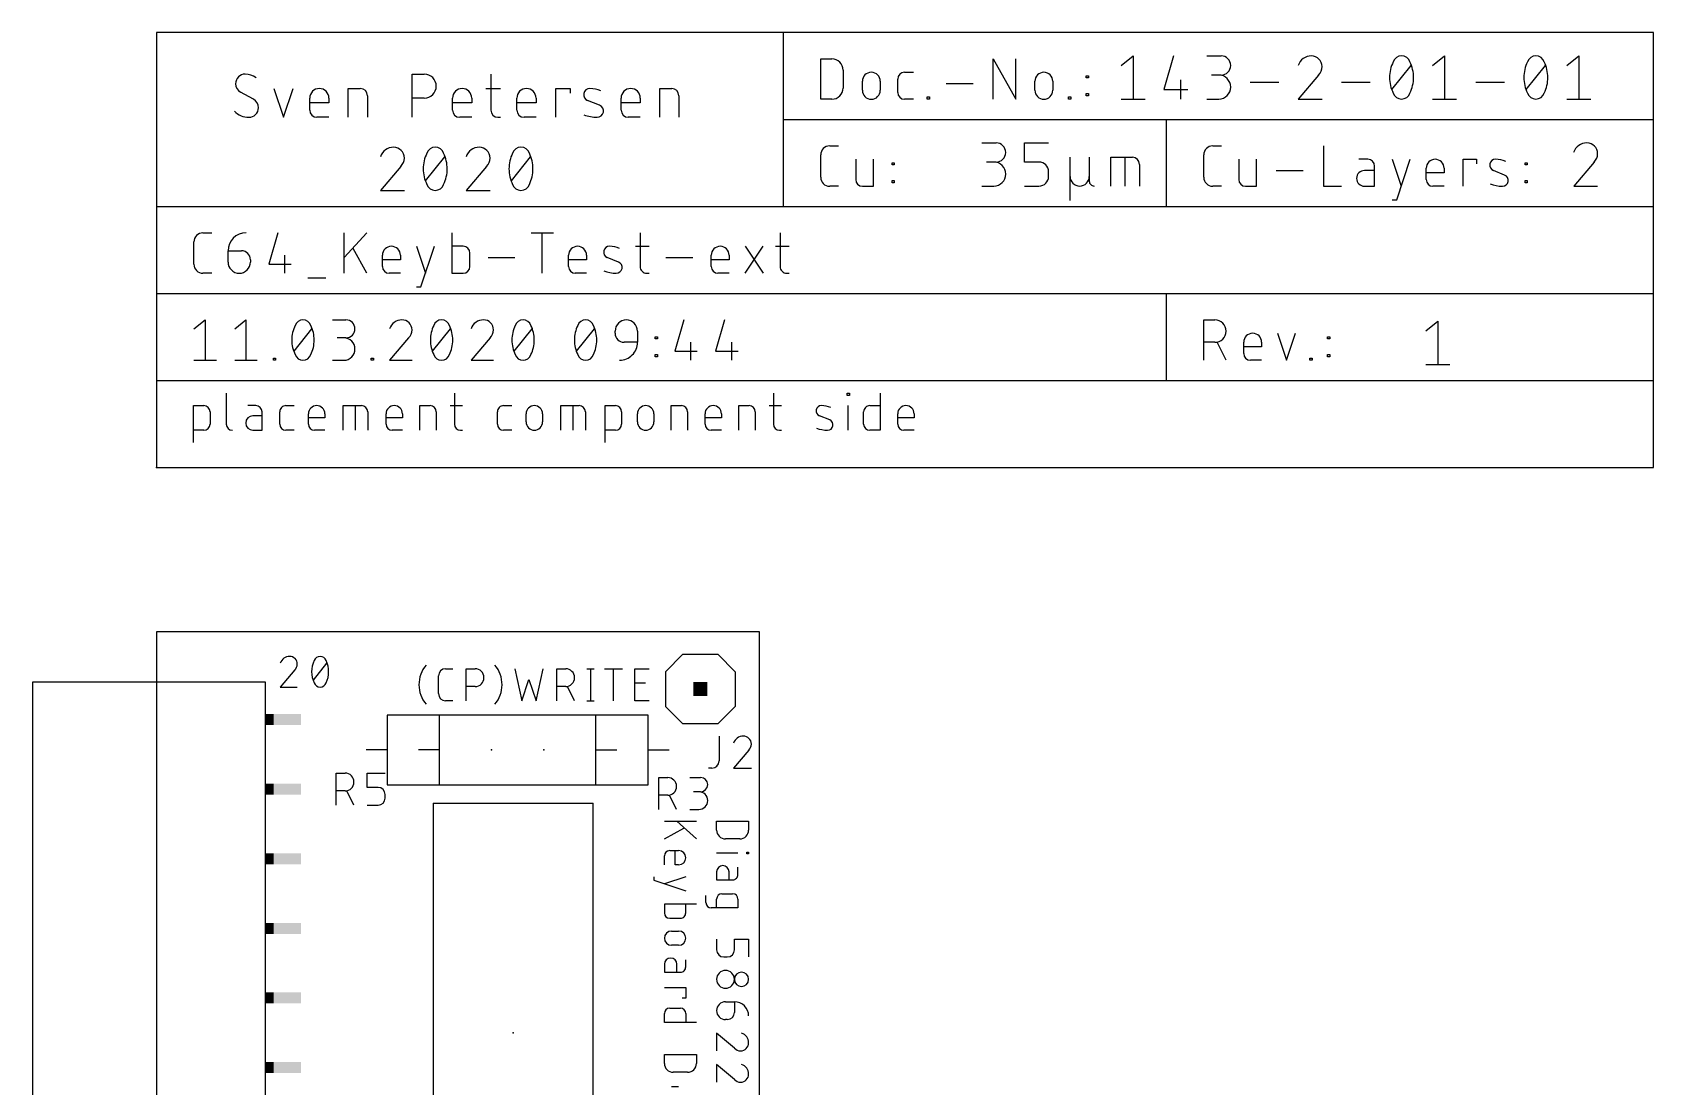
# Model space of a CAD drawing. Extents: x -4.5 to 54.6, y -1 to 75.9.
# Drawn here: x -4.5 to 54.6, y 37.4 to 75.9 of the extents above; entities that cross this region are included whole.
import ezdxf

# ---------------------------------------------------------------- set-up
doc = ezdxf.new("R2010")
doc.units = 0
for name, color, linetype in [('20', 30, 'CONTINUOUS'), ('21', 253, 'CONTINUOUS'), ('23', 7, 'CONTINUOUS'), ('25', 253, 'CONTINUOUS'), ('48', 213, 'CONTINUOUS'), ('51', 253, 'CONTINUOUS')]:
    doc.layers.add(name, color=color, linetype=linetype)

# ---------------------------------------------------------------- blocks, each defined once
blk = doc.blocks.new('RECT')
blk.add_solid([(-0.5, -0.5), (0.5, -0.5), (-0.5, 0.5), (0.5, 0.5)])

msp = doc.modelspace()

# ---------------------------------------------------------------- linework, layer by layer
at = {"layer": '20'}
for p, q in [((0, 54), (0, -1)), ((22, 54), (0, 54)), ((22, -1), (22, 54))]:
    msp.add_line(p, q, dxfattribs=at)
at = {"layer": '21'}
for p, q in [((2.5485, 62.7051), (2.5485, 61.5833)), ((10.8694, 62.7051), (10.8694, 61.5833)), ((22.5046, 62.7051), (22.5046, 61.5833)), ((25.2019, 62.6303), (25.2019, 62.7051)), ((25.2019, 62.7051), (25.2767, 62.7051)), ((25.2767, 62.7051), (25.2767, 62.6303)), ((26.3968, 62.7051), (26.3968, 61.3589)), ((1.3589, 60.9102), (1.3589, 62.2564)), ((1.3589, 62.2564), (1.7328, 62.2564)), ((3.632, 62.2564), (3.3329, 62.2564)), ((4.725, 62.2564), (5.0241, 62.2564)), ((6.813, 61.3589), (6.813, 62.2564)), ((6.813, 62.2564), (7.4861, 62.2564)), ((7.2617, 61.3589), (7.2617, 62.2564)), ((9.609, 61.3589), (9.609, 62.2564)), ((9.609, 62.2564), (9.983, 62.2564)), ((10.7198, 62.2564), (11.1685, 62.2564)), ((12.6643, 62.2564), (12.9635, 62.2564)), ((14.7524, 61.3589), (14.7524, 62.2564)), ((14.7524, 62.2564), (15.4255, 62.2564)), ((15.2011, 61.3589), (15.2011, 62.2564)), ((16.3706, 60.9102), (16.3706, 62.2564)), ((16.3706, 62.2564), (16.7446, 62.2564)), ((18.7804, 61.3589), (18.7804, 62.2564)), ((18.7804, 62.2564), (19.1543, 62.2564)), ((21.2443, 61.3589), (21.2443, 62.2564)), ((21.2443, 62.2564), (21.6182, 62.2564)), ((22.355, 62.2564), (22.8038, 62.2564)), ((25.2767, 62.6303), (25.2019, 62.6303)), ((25.2393, 61.3589), (25.2393, 62.2564)), ((26.0229, 62.2564), (26.3968, 62.2564)), ((1.9572, 62.032), (1.9572, 61.5833)), ((3.8564, 61.8824), (3.5199, 61.8824)), ((3.8564, 61.3589), (3.8564, 62.032)), ((4.5006, 61.5833), (4.5006, 62.032)), ((5.5481, 61.5833), (5.5481, 61.9572)), ((6.1464, 61.8076), (5.5481, 61.8076)), ((6.1464, 61.9572), (6.1464, 61.8076)), ((7.7105, 62.032), (7.7105, 61.3589)), ((8.3771, 61.5833), (8.3771, 61.9572)), ((8.9754, 61.8076), (8.3771, 61.8076)), ((8.9754, 61.9572), (8.9754, 61.8076)), ((10.2074, 62.032), (10.2074, 61.3589)), ((12.44, 61.5833), (12.44, 62.032)), ((13.4875, 61.6581), (13.4875, 61.9572)), ((14.0858, 61.9572), (14.0858, 61.6581)), ((15.6498, 62.032), (15.6498, 61.3589)), ((16.969, 62.032), (16.969, 61.5833)), ((17.5484, 61.6581), (17.5484, 61.9572)), ((18.1467, 61.9572), (18.1467, 61.6581)), ((19.3787, 62.032), (19.3787, 61.3589)), ((20.0123, 61.5833), (20.0123, 61.9572)), ((20.6106, 61.8076), (20.0123, 61.8076)), ((20.6106, 61.9572), (20.6106, 61.8076)), ((21.8426, 62.032), (21.8426, 61.3589)), ((24.5594, 61.7328), (24.1854, 61.8824)), ((25.7985, 61.5833), (25.7985, 62.032)), ((27.0391, 61.5833), (27.0391, 61.9572)), ((27.6374, 61.8076), (27.0391, 61.8076)), ((27.6374, 61.9572), (27.6374, 61.8076)), ((1.7328, 61.3589), (1.3589, 61.3589)), ((3.5199, 61.3589), (3.8564, 61.3589)), ((5.0241, 61.3589), (4.725, 61.3589)), ((6.1464, 61.3589), (5.7725, 61.3589)), ((8.9754, 61.3589), (8.6014, 61.3589)), ((11.0937, 61.3589), (11.1685, 61.3589)), ((12.9635, 61.3589), (12.6643, 61.3589)), ((16.7446, 61.3589), (16.3706, 61.3589)), ((20.6106, 61.3589), (20.2367, 61.3589)), ((22.729, 61.3589), (22.8038, 61.3589)), ((26.3968, 61.3589), (26.0229, 61.3589)), ((27.6374, 61.3589), (27.2635, 61.3589)), ((5.7263, 52.2358), (6.223, 52.8567)), ((10.5488, 52.6542), (10.8085, 52.6542)), ((11.3001, 51.4858), (11.3001, 52.6542)), ((11.3001, 52.6542), (11.6246, 52.6542)), ((13.0696, 52.6542), (13.3292, 51.4858)), ((13.8485, 51.4858), (14.1082, 52.6542)), ((14.6052, 51.4858), (14.6052, 52.6542)), ((14.6052, 52.6542), (14.9297, 52.6542)), ((15.7069, 52.6542), (15.9666, 52.6542)), ((15.8368, 52.6542), (15.8368, 51.4858)), ((16.3504, 52.6542), (16.9995, 52.6542)), ((16.675, 51.4858), (16.675, 52.6542)), ((17.4576, 51.4858), (17.4576, 52.6542)), ((17.4576, 52.6542), (17.9769, 52.6542)), ((19.2088, 53.1813), (18.5738, 52.5463)), ((19.2088, 53.1813), (20.4788, 53.1813)), ((20.4788, 53.1813), (21.1137, 52.5463)), ((3.98, 52.17), (-4.52, 52.17)), ((-4.52, 52.17), (-4.52, 1.17)), ((3.98, 1.17), (3.98, 52.17)), ((5.049, 52.6083), (4.5212, 51.9875)), ((10.2892, 51.7454), (10.2892, 52.3946)), ((13.3292, 51.4858), (13.5889, 52.2647)), ((13.5889, 52.2647), (13.8485, 51.4858)), ((17.4576, 52.1349), (17.847, 52.1349)), ((18.5738, 52.5463), (18.5738, 51.2763)), ((21.1137, 52.5463), (21.1137, 51.2763)), ((4.5212, 51.9875), (5.1421, 51.9875)), ((10.8085, 51.4858), (10.5488, 51.4858)), ((11.6246, 52.0051), (11.3001, 52.0051)), ((14.9297, 52.0051), (14.6052, 52.0051)), ((15.2543, 51.4858), (14.9946, 52.0051)), ((15.7069, 51.4858), (15.9666, 51.4858)), ((17.9769, 51.4858), (17.4576, 51.4858)), ((16.0338, 50.9588), (8.4138, 50.9588)), ((8.4138, 50.9588), (8.4138, 48.4188)), ((17.9388, 50.9588), (10.3187, 50.9588)), ((10.3187, 50.9588), (10.3187, 48.4188)), ((16.0338, 48.4188), (16.0338, 50.9588)), ((17.9388, 48.4188), (17.9388, 50.9588)), ((18.5738, 51.2763), (19.2088, 50.6412)), ((21.1137, 51.2763), (20.4788, 50.6412)), ((20.4788, 50.6412), (19.2088, 50.6412)), ((8.4138, 49.6887), (7.6518, 49.6887)), ((10.3187, 49.6887), (9.5568, 49.6887)), ((16.0338, 49.6887), (16.7958, 49.6887)), ((17.9388, 49.6887), (18.7007, 49.6887)), ((8.4138, 48.4188), (16.0338, 48.4188)), ((10.3187, 48.4188), (17.9388, 48.4188)), ((10.0965, 47.752), (10.0965, 30.988)), ((10.0965, 47.752), (15.9385, 47.752)), ((15.9385, 30.988), (15.9385, 47.752)), ((18.5308, 47.093), (19.6992, 47.093)), ((18.5308, 46.4438), (19.2448, 46.8333)), ((19.6992, 46.4438), (18.9852, 47.093)), ((20.4358, 47.093), (21.6042, 47.093)), ((20.4358, 46.7684), (20.4358, 47.093)), ((21.6042, 47.093), (21.6042, 46.7684)), ((21.2796, 46.4438), (20.7604, 46.4438)), ((18.5308, 45.497), (18.5308, 45.8215)), ((18.7255, 46.0163), (19.0501, 46.0163)), ((18.9203, 45.497), (18.9203, 46.0163)), ((20.4358, 45.9302), (21.2147, 45.9302)), ((21.5393, 45.9627), (21.6042, 45.9627)), ((21.5393, 45.8977), (21.5393, 45.9627)), ((21.6042, 45.8977), (21.5393, 45.8977)), ((21.6042, 45.9627), (21.6042, 45.8977)), ((18.1413, 45.0638), (18.1413, 44.934)), ((19.3097, 45.0638), (18.5308, 44.8041)), ((19.0501, 45.497), (18.9203, 45.497)), ((20.4358, 45.2446), (20.4358, 44.9525)), ((20.4358, 44.9525), (21.02, 44.9525)), ((20.8902, 44.9525), (20.8902, 45.2446)), ((21.2147, 45.1473), (21.2147, 45.4069)), ((18.1413, 44.934), (19.3097, 44.5445)), ((20.0463, 44.1186), (20.0463, 44.3782)), ((20.6305, 44.4431), (21.02, 44.4431)), ((19.6992, 44.0673), (18.5308, 44.0673)), ((18.5308, 44.0673), (18.5308, 43.7427)), ((19.3097, 43.7427), (19.3097, 44.0673)), ((21.2147, 43.9239), (20.2411, 43.9239)), ((20.4358, 43.9239), (20.4358, 44.2484)), ((21.2147, 44.2484), (21.2147, 43.9239)), ((18.7255, 43.548), (19.115, 43.548)), ((18.7904, 43.0826), (19.0501, 43.0826)), ((20.4358, 42.7877), (20.4358, 42.3982)), ((21.0849, 42.3982), (21.0849, 42.7877)), ((21.0849, 42.7877), (21.6042, 42.7877)), ((21.6042, 42.7877), (21.6042, 42.1386)), ((19.0501, 42.5633), (18.7904, 42.5633)), ((19.3097, 41.7733), (19.3097, 42.033)), ((20.6954, 42.1386), (20.8253, 42.1386)), ((18.5308, 41.8707), (18.5308, 41.5786)), ((18.5308, 41.5786), (19.115, 41.5786)), ((18.9852, 41.5786), (18.9852, 41.8707)), ((18.5308, 41.0185), (19.3097, 41.0185)), ((19.3097, 41.0185), (19.3097, 40.6291)), ((18.7255, 40.2691), (19.115, 40.2691)), ((19.3097, 40.6291), (19.1799, 40.6291)), ((20.7604, 40.5017), (21.0849, 40.5017)), ((21.0849, 40.5017), (21.0849, 40.1122)), ((18.5308, 39.7498), (18.5308, 40.0743)), ((19.6992, 39.7498), (18.5308, 39.7498)), ((19.3097, 40.0743), (19.3097, 39.7498)), ((20.8253, 39.8526), (20.7604, 39.8526)), ((21.0849, 38.8069), (20.4358, 39.3587)), ((20.4358, 39.3587), (20.4358, 38.7096)), ((18.5308, 38.5755), (19.6992, 38.5755)), ((18.5308, 38.2509), (18.5308, 38.5755)), ((19.6992, 38.5755), (19.6992, 38.2509)), ((19.3746, 37.9264), (18.8554, 37.9264)), ((21.0849, 37.6639), (20.4358, 38.2157)), ((20.4358, 38.2157), (20.4358, 37.5666)), ((18.7904, 37.4057), (19.0501, 37.4057))]:
    msp.add_line(p, q, dxfattribs=at)
for centre, radius, start, end in [((1.7328, 62.032), 0.2244, 0, 90), ((3.632, 62.032), 0.2244, 0, 90), ((4.725, 62.032), 0.2244, 89.9992, 180), ((5.8473, 61.9572), 0.2992, 0, 180), ((7.4861, 62.032), 0.2244, 0, 90), ((8.6762, 61.9572), 0.2992, 0, 180), ((9.983, 62.032), 0.2244, 0, 90), ((12.6643, 62.032), 0.2244, 89.9992, 180), ((13.7866, 61.9572), 0.2992, 0, 180), ((15.4255, 62.032), 0.2244, 0, 90), ((16.7446, 62.032), 0.2244, 0, 90), ((17.8475, 61.9572), 0.2992, 0, 180), ((19.1543, 62.032), 0.2244, 0, 90), ((20.3115, 61.9572), 0.2992, 0, 180), ((21.6182, 62.032), 0.2244, 0, 90), ((24.2574, 62.0625), 0.1939, 89.181, 248.1986), ((24.2481, 61.4071), 0.8493, 65.7609, 89.181), ((26.0229, 62.032), 0.2244, 89.9992, 180), ((27.3382, 61.9572), 0.2992, 0, 180), ((1.7328, 61.5833), 0.2244, 270.0008, 0), ((2.7729, 61.5833), 0.2244, 180, 270), ((3.5199, 61.6207), 0.2618, 90, 270), ((4.725, 61.5833), 0.2244, 180, 270), ((5.7725, 61.5833), 0.2244, 180, 270), ((8.6014, 61.5833), 0.2244, 180, 270), ((11.0937, 61.5833), 0.2244, 180, 270), ((12.6643, 61.5833), 0.2244, 180, 270), ((13.7866, 61.6581), 0.2992, 180, 0), ((16.7446, 61.5833), 0.2244, 270.0008, 0), ((17.8475, 61.6581), 0.2992, 180, 0), ((20.2367, 61.5833), 0.2244, 180, 270), ((22.729, 61.5833), 0.2244, 180, 270), ((24.4874, 61.5528), 0.1939, 269.181, 68.1986), ((26.0229, 61.5833), 0.2244, 180, 270), ((27.2635, 61.5833), 0.2244, 180, 270), ((24.5027, 62.6272), 1.2684, 250.2096, 269.181), ((4.8627, 52.7461), 0.3589, 90.0001, 162.0551), ((4.8627, 52.8257), 0.2794, 0, 90), ((4.842, 52.8257), 0.3001, 313.6028, 359.9998), ((6.5852, 52.5463), 0.921, 154.0111, 180), ((5.9746, 52.8753), 0.2297, 89.9998, 161.0761), ((5.9746, 52.8753), 0.2297, 18.9225, 90), ((5.3641, 52.5463), 0.921, 0, 25.9897), ((10.6874, 52.07), 1.1116, 140.0338, 180.0001), ((10.5488, 52.3946), 0.2596, 90.0007, 180), ((11.6246, 52.3296), 0.3246, 270, 90), ((11.4992, 52.07), 1.1116, 359.9999, 39.9662), ((14.9297, 52.3296), 0.3246, 270, 90), ((6.5852, 52.5463), 0.921, 180.0001, 205.9886), ((5.9746, 52.2172), 0.2297, 198.9244, 269.9999), ((5.9746, 52.2172), 0.2297, 269.9998, 341.0766), ((5.3641, 52.5463), 0.921, 334.0106, 359.9999), ((10.6874, 52.07), 1.1116, 180.0001, 219.966), ((11.4992, 52.07), 1.1116, 320.034, 359.9999), ((10.5488, 51.7454), 0.2596, 180, 270), ((20.7604, 46.7684), 0.3246, 180, 270), ((21.2796, 46.7684), 0.3246, 270, 0), ((18.7255, 45.8215), 0.1947, 90, 180), ((19.0501, 45.7566), 0.2596, 270, 90), ((20.663, 45.2446), 0.2272, 0, 180), ((21.02, 45.1473), 0.1947, 270, 0.0009), ((20.6305, 44.2484), 0.1947, 90, 180), ((21.02, 44.2484), 0.1947, 0, 90), ((20.2411, 44.1186), 0.1947, 180, 270), ((18.7255, 43.7427), 0.1947, 180, 269.9982), ((19.115, 43.7427), 0.1947, 270, 0.0009), ((18.7904, 42.8229), 0.2596, 90, 270), ((19.0501, 42.8229), 0.2596, 270, 90), ((18.758, 41.8707), 0.2272, 0, 180), ((20.6954, 42.3982), 0.2596, 180, 270), ((20.8253, 42.3982), 0.2596, 270, 0), ((19.115, 41.7733), 0.1947, 270, 0.0009), ((20.7604, 41.3201), 0.3246, 90, 270), ((20.7604, 41.3201), 0.3246, 270, 90), ((21.3446, 41.3201), 0.2596, 90, 270), ((21.3446, 41.3201), 0.2596, 270, 90), ((18.7255, 40.0743), 0.1947, 90, 180), ((19.115, 40.0743), 0.1947, 0, 90), ((20.7604, 40.1771), 0.3246, 90, 270), ((21.0849, 39.9824), 0.5193, 0.0003, 90), ((20.8253, 40.1122), 0.2596, 270, 0), ((21.2289, 39.0017), 0.3753, 359.9999, 72.0556), ((21.3121, 39.0233), 0.3137, 223.6038, 269.9998), ((21.3121, 39.0017), 0.2921, 270, 0), ((18.8554, 38.2509), 0.3246, 180, 270), ((19.3746, 38.2509), 0.3246, 270, 0), ((21.3121, 37.8587), 0.2921, 270, 0), ((21.2289, 37.8587), 0.3753, 359.9999, 72.0556), ((21.3121, 37.8803), 0.3137, 223.6038, 269.9998)]:
    msp.add_arc(centre, radius, start, end, dxfattribs=at)
at = {"layer": '23'}
for p in [(0, 60), (19.8438, 51.9113), (12.2238, 49.6887), (14.1288, 49.6887), (13.0175, 39.37)]:
    msp.add_point(p, dxfattribs=at)
at = {"layer": '25'}
for p, q in [((20.5253, 50.1968), (20.5253, 49.288)), ((21.6044, 49.6775), (21.0527, 49.0284)), ((6.5596, 47.6758), (6.5596, 48.8442)), ((6.5596, 48.8442), (6.8841, 48.8442)), ((7.6952, 48.3249), (7.6952, 48.8442)), ((7.6952, 48.8442), (8.3443, 48.8442)), ((18.3257, 47.5171), (18.3257, 48.6855)), ((18.3257, 48.6855), (18.6503, 48.6855)), ((19.4613, 48.6855), (19.8508, 48.6855)), ((20.2657, 49.0284), (20.1359, 49.0284)), ((21.0527, 49.0284), (21.7018, 49.0284)), ((6.8841, 48.1951), (6.5596, 48.1951)), ((7.2087, 47.6758), (6.949, 48.1951)), ((8.0846, 48.3249), (7.6952, 48.3249)), ((8.3443, 47.9354), (8.3443, 48.0653)), ((18.6503, 48.0363), (18.3257, 48.0363)), ((18.9748, 47.5171), (18.7152, 48.0363)), ((19.8508, 48.1662), (19.5912, 48.1662)), ((7.6952, 47.6758), (8.0846, 47.6758)), ((19.4613, 47.5171), (19.7859, 47.5171))]:
    msp.add_line(p, q, dxfattribs=at)
for centre, radius, start, end in [((21.4097, 49.8215), 0.3753, 90.0001, 162.0549), ((21.4097, 49.9047), 0.2921, 0, 90), ((21.388, 49.9047), 0.3138, 313.604, 359.9996), ((20.2657, 49.288), 0.2596, 270, 0), ((6.8841, 48.5196), 0.3246, 270, 90), ((18.6503, 48.3609), 0.3246, 270, 90), ((19.8508, 48.4258), 0.2596, 270, 90), ((8.0846, 48.0653), 0.2596, 0, 90), ((8.0846, 47.9354), 0.2596, 270, 0), ((19.7859, 47.8416), 0.3246, 270, 90)]:
    msp.add_arc(centre, radius, start, end, dxfattribs=at)
at = {"layer": '48'}
for p, q in [((22.86, 75.875), (0, 75.875)), ((0, 75.875), (0, 69.525)), ((54.61, 75.875), (22.86, 75.875)), ((22.86, 75.875), (22.86, 72.7)), ((54.61, 72.7), (54.61, 75.875)), ((24.2316, 73.4366), (24.2316, 74.9098)), ((24.2316, 74.9098), (24.6408, 74.9098)), ((30.5248, 73.4366), (30.5248, 74.9098)), ((30.5248, 74.9098), (31.3432, 73.4366)), ((31.3432, 73.4366), (31.3432, 74.9098)), ((35.1853, 74.6689), (35.6228, 75.0189)), ((35.6228, 75.0189), (35.6228, 73.4441)), ((37.0984, 75.0189), (36.7485, 73.7941)), ((38.3116, 75.0189), (38.8365, 75.0189)), ((45.0684, 73.7941), (45.7683, 74.6689)), ((46.5441, 74.6689), (46.9815, 75.0189)), ((46.9815, 75.0189), (46.9815, 73.4441)), ((49.9662, 73.7941), (50.6661, 74.6689)), ((51.4418, 74.6689), (51.8793, 75.0189)), ((51.8793, 75.0189), (51.8793, 73.4441)), ((9.3349, 72.7773), (9.3349, 74.3522)), ((9.3349, 74.3522), (9.7724, 74.3522)), ((12.1986, 74.3522), (12.1986, 73.0398)), ((25.05, 74.5006), (25.05, 73.8458)), ((25.7505, 73.764), (25.7505, 74.0914)), ((26.4052, 74.0914), (26.4052, 73.764)), ((27.041, 73.6821), (27.041, 74.1732)), ((27.2865, 74.4187), (27.6139, 74.4187)), ((28.8077, 74.0095), (29.7898, 74.0095)), ((32.0436, 73.764), (32.0436, 74.0914)), ((32.6984, 74.0914), (32.6984, 73.764)), ((33.9158, 74.2141), (33.9158, 74.296)), ((33.9158, 74.296), (33.9976, 74.296)), ((33.9976, 74.2141), (33.9158, 74.2141)), ((33.9976, 74.296), (33.9976, 74.2141)), ((37.3609, 74.144), (37.3609, 73.4441)), ((38.8365, 74.319), (38.4866, 74.319)), ((39.8914, 74.0565), (40.9413, 74.0565)), ((42.3899, 74.319), (41.6463, 73.4441)), ((43.2261, 74.0565), (44.276, 74.0565)), ((48.1239, 74.0565), (49.1738, 74.0565)), ((3.5486, 73.4335), (3.0674, 73.696)), ((4.2908, 73.8272), (4.6408, 72.7773)), ((4.6408, 72.7773), (4.9908, 73.8272)), ((5.5934, 73.0398), (5.5934, 73.4773)), ((6.2934, 73.4773), (6.2934, 73.3023)), ((7.0003, 72.7773), (7.0003, 73.8272)), ((7.0003, 73.8272), (7.4377, 73.8272)), ((7.7002, 73.5648), (7.7002, 72.7773)), ((9.7724, 73.4773), (9.3349, 73.4773)), ((10.8039, 73.0398), (10.8039, 73.4773)), ((11.5038, 73.4773), (11.5038, 73.3023)), ((12.0236, 73.8272), (12.5486, 73.8272)), ((13.1485, 73.0398), (13.1485, 73.4773)), ((13.8484, 73.4773), (13.8484, 73.3023)), ((14.5656, 72.7773), (14.5656, 73.8272)), ((14.5656, 73.8272), (15.0905, 73.8272)), ((15.0905, 73.8272), (15.0905, 73.6522)), ((16.1661, 73.2148), (15.7287, 73.3898)), ((16.9521, 73.0398), (16.9521, 73.4773)), ((17.652, 73.4773), (17.652, 73.3023)), ((18.3589, 72.7773), (18.3589, 73.8272)), ((18.3589, 73.8272), (18.7964, 73.8272)), ((19.0588, 73.5648), (19.0588, 72.7773)), ((24.6408, 73.4366), (24.2316, 73.4366)), ((27.6139, 73.4366), (27.2865, 73.4366)), ((28.1181, 73.4366), (28.1181, 73.5184)), ((28.1181, 73.5184), (28.2, 73.5184)), ((28.2, 73.4366), (28.1181, 73.4366)), ((28.2, 73.5184), (28.2, 73.4366)), ((33.2716, 73.4366), (33.2716, 73.5184)), ((33.2716, 73.5184), (33.3534, 73.5184)), ((33.3534, 73.4366), (33.2716, 73.4366)), ((33.3534, 73.5184), (33.3534, 73.4366)), ((33.9158, 73.5594), (33.9158, 73.6412)), ((33.9158, 73.6412), (33.9976, 73.6412)), ((33.9976, 73.5594), (33.9158, 73.5594)), ((33.9976, 73.6412), (33.9976, 73.5594)), ((35.1853, 73.4441), (36.0602, 73.4441)), ((36.7485, 73.7941), (37.6234, 73.7941)), ((38.3116, 73.4441), (38.749, 73.4441)), ((41.6463, 73.4441), (42.5212, 73.4441)), ((46.5441, 73.4441), (47.4189, 73.4441)), ((51.4418, 73.4441), (52.3167, 73.4441)), ((6.2934, 73.3023), (5.5934, 73.3023)), ((6.2934, 72.7773), (5.8559, 72.7773)), ((11.5038, 73.3023), (10.8039, 73.3023)), ((11.5038, 72.7773), (11.0663, 72.7773)), ((12.4611, 72.7773), (12.5486, 72.7773)), ((13.8484, 73.3023), (13.1485, 73.3023)), ((13.8484, 72.7773), (13.411, 72.7773)), ((17.652, 73.3023), (16.9521, 73.3023)), ((17.652, 72.7773), (17.2146, 72.7773)), ((22.86, 72.7), (22.86, 69.525)), ((22.86, 72.7), (36.83, 72.7)), ((36.83, 72.7), (54.61, 72.7)), ((36.83, 72.7), (36.83, 69.525)), ((54.61, 69.525), (54.61, 72.7)), ((24.559, 71.7348), (24.8864, 71.7348)), ((30.1054, 71.8439), (30.6303, 71.8439)), ((31.6685, 71.144), (31.6685, 71.8439)), ((31.6685, 71.8439), (32.5434, 71.8439)), ((38.529, 71.7348), (38.8564, 71.7348)), ((42.5708, 71.7348), (42.5708, 70.2616)), ((8.9153, 70.9852), (8.1716, 70.1103)), ((9.8222, 70.4603), (10.5221, 71.3352)), ((12.0415, 70.9852), (11.2979, 70.1103)), ((12.9485, 70.4603), (13.6484, 71.3352)), ((24.2316, 70.589), (24.2316, 71.4074)), ((25.5077, 71.2437), (25.5077, 70.5071)), ((26.1624, 70.2616), (26.1624, 71.2437)), ((26.8347, 71.0391), (26.8347, 71.121)), ((26.8347, 71.121), (26.9166, 71.121)), ((26.9166, 71.0391), (26.8347, 71.0391)), ((26.9166, 71.121), (26.9166, 71.0391)), ((30.6303, 71.144), (30.2803, 71.144)), ((32.1934, 71.144), (31.6685, 71.144)), ((33.3286, 69.7442), (33.3286, 71.319)), ((34.0285, 71.319), (34.0285, 70.6191)), ((34.8114, 70.2691), (34.8114, 71.319)), ((34.8114, 71.319), (35.5988, 71.319)), ((35.3364, 70.2691), (35.3364, 71.319)), ((35.8613, 71.0565), (35.8613, 70.2691)), ((38.2016, 70.589), (38.2016, 71.4074)), ((39.4777, 71.2437), (39.4777, 70.5071)), ((40.1324, 70.2616), (40.1324, 71.2437)), ((44.1889, 71.2437), (43.8615, 71.2437)), ((44.4344, 70.2616), (44.4344, 70.9982)), ((45.0771, 71.2437), (45.4045, 70.2616)), ((45.2408, 69.7705), (45.7319, 71.2437)), ((47.6643, 70.2616), (47.6643, 71.2437)), ((47.6643, 71.2437), (48.1553, 71.2437)), ((48.1553, 71.2437), (48.1553, 71.08)), ((49.9224, 71.0391), (49.9224, 71.121)), ((49.9224, 71.121), (50.0043, 71.121)), ((50.0043, 71.0391), (49.9224, 71.0391)), ((50.0043, 71.121), (50.0043, 71.0391)), ((52.439, 71.144), (51.6954, 70.2691)), ((26.8347, 70.3844), (26.8347, 70.4662)), ((26.8347, 70.4662), (26.9166, 70.4662)), ((26.9166, 70.3844), (26.8347, 70.3844)), ((26.9166, 70.4662), (26.9166, 70.3844)), ((32.5434, 70.6191), (32.5434, 70.794)), ((34.0285, 70.6191), (34.0285, 70.4441)), ((40.8501, 70.8345), (41.8322, 70.8345)), ((44.4344, 70.8345), (44.0661, 70.8345)), ((46.3159, 70.5071), (46.3159, 70.9164)), ((46.9707, 70.7527), (46.3159, 70.7527)), ((46.9707, 70.9164), (46.9707, 70.7527)), ((49.1769, 70.6708), (48.7677, 70.8345)), ((49.9224, 70.3844), (49.9224, 70.4662)), ((49.9224, 70.4662), (50.0043, 70.4662)), ((50.0043, 70.3844), (49.9224, 70.3844)), ((50.0043, 70.4662), (50.0043, 70.3844)), ((8.1716, 70.1103), (9.0465, 70.1103)), ((11.2979, 70.1103), (12.1728, 70.1103)), ((24.8864, 70.2616), (24.559, 70.2616)), ((25.7532, 70.2616), (26.1624, 70.2616)), ((30.1054, 70.2691), (30.5428, 70.2691)), ((31.6685, 70.2691), (32.1934, 70.2691)), ((38.8564, 70.2616), (38.529, 70.2616)), ((39.7232, 70.2616), (40.1324, 70.2616)), ((42.5708, 70.2616), (43.2256, 70.2616)), ((44.0661, 70.2616), (44.4344, 70.2616)), ((46.9707, 70.2616), (46.5615, 70.2616)), ((51.6954, 70.2691), (52.5702, 70.2691)), ((0, 69.525), (0, 66.35)), ((0, 69.525), (22.86, 69.525)), ((22.86, 69.525), (36.83, 69.525)), ((36.83, 69.525), (54.61, 69.525)), ((45.0771, 69.7705), (45.2408, 69.7705)), ((54.61, 66.35), (54.61, 69.525)), ((1.3716, 67.414), (1.3716, 68.2324)), ((1.699, 68.5598), (2.0264, 68.5598)), ((4.4293, 68.5598), (4.102, 67.414)), ((6.8534, 67.0866), (6.8534, 68.5598)), ((7.6719, 68.5598), (6.8534, 67.6595)), ((9.4859, 68.0687), (9.8133, 67.0866)), ((9.6496, 66.5955), (10.1407, 68.0687)), ((10.7834, 68.5598), (10.7834, 67.0866)), ((11.1926, 68.0687), (10.7834, 68.0687)), ((13.6656, 68.5598), (14.4841, 68.5598)), ((14.0748, 67.0866), (14.0748, 68.5598)), ((17.4819, 68.0687), (17.9729, 68.0687)), ((17.6456, 68.5598), (17.6456, 67.3321)), ((21.4777, 67.0866), (22.1324, 68.0687)), ((21.4777, 68.0687), (22.1324, 67.0866)), ((22.5858, 68.0687), (23.0769, 68.0687)), ((22.7495, 68.5598), (22.7495, 67.3321)), ((2.6154, 67.905), (3.1064, 67.905)), ((2.6154, 67.4958), (2.6154, 67.905)), ((3.4338, 67.5777), (3.4338, 67.4958)), ((4.102, 67.414), (4.9204, 67.414)), ((4.6749, 67.7414), (4.6749, 67.0866)), ((7.6719, 67.0866), (7.1808, 67.9869)), ((8.2471, 67.3321), (8.2471, 67.7414)), ((8.9019, 67.5777), (8.2471, 67.5777)), ((8.9019, 67.7414), (8.9019, 67.5777)), ((11.4381, 67.3321), (11.4381, 67.8232)), ((12.0972, 67.6595), (13.0793, 67.6595)), ((15.0358, 67.3321), (15.0358, 67.7414)), ((15.6906, 67.5777), (15.0358, 67.5777)), ((15.6906, 67.7414), (15.6906, 67.5777)), ((16.8562, 67.4958), (16.447, 67.6595)), ((18.5886, 67.6595), (19.5707, 67.6595)), ((20.2388, 67.3321), (20.2388, 67.7414)), ((20.8936, 67.5777), (20.2388, 67.5777)), ((20.8936, 67.7414), (20.8936, 67.5777)), ((2.0264, 67.0866), (1.699, 67.0866)), ((5.5217, 66.9229), (6.1765, 66.9229)), ((8.9019, 67.0866), (8.4926, 67.0866)), ((10.7834, 67.0866), (11.1926, 67.0866)), ((15.6906, 67.0866), (15.2814, 67.0866)), ((17.8911, 67.0866), (17.9729, 67.0866)), ((20.8936, 67.0866), (20.4844, 67.0866)), ((22.995, 67.0866), (23.0769, 67.0866)), ((0, 66.35), (0, 63.175)), ((0, 66.35), (36.83, 66.35)), ((9.4859, 66.5955), (9.6496, 66.5955)), ((36.83, 66.35), (54.61, 66.35)), ((36.83, 66.35), (36.83, 63.175)), ((54.61, 63.175), (54.61, 66.35)), ((1.3716, 65.0574), (1.7808, 65.3848)), ((1.7808, 65.3848), (1.7808, 63.9116)), ((2.8582, 65.0574), (3.2674, 65.3848)), ((3.2674, 65.3848), (3.2674, 63.9116)), ((5.0212, 64.239), (5.676, 65.0574)), ((6.426, 65.3848), (6.917, 65.3848)), ((10.0756, 64.239), (10.7303, 65.0574)), ((13.0487, 64.239), (13.7035, 65.0574)), ((15.3281, 64.239), (15.9829, 65.0574)), ((19.2405, 65.3848), (18.9132, 64.239)), ((20.7271, 65.3848), (20.3997, 64.239)), ((38.2016, 63.9116), (38.2016, 65.3848)), ((38.2016, 65.3848), (38.6108, 65.3848)), ((46.2979, 64.9852), (46.7353, 65.3351)), ((46.7353, 65.3351), (46.7353, 63.7604)), ((6.917, 64.73), (6.5896, 64.73)), ((9.2028, 64.73), (8.5072, 63.9116)), ((12.176, 64.73), (11.4803, 63.9116)), ((16.7329, 64.8937), (16.7329, 64.9756)), ((17.5513, 64.5664), (17.0602, 64.5664)), ((17.5513, 64.9756), (17.5513, 64.5664)), ((18.1913, 64.6891), (18.1913, 64.771)), ((18.1913, 64.771), (18.2732, 64.771)), ((18.2732, 64.6891), (18.1913, 64.6891)), ((18.2732, 64.771), (18.2732, 64.6891)), ((19.4861, 64.5664), (19.4861, 63.9116)), ((20.9727, 64.5664), (20.9727, 63.9116)), ((38.6108, 64.5664), (38.2016, 64.5664)), ((39.02, 63.9116), (38.6927, 64.5664)), ((39.6596, 64.1571), (39.6596, 64.5664)), ((40.3143, 64.5664), (40.3143, 64.4027)), ((40.8984, 64.8937), (41.2258, 63.9116)), ((41.2258, 63.9116), (41.5532, 64.8937)), ((42.721, 64.6891), (42.721, 64.771)), ((42.721, 64.771), (42.8028, 64.771)), ((42.8028, 64.6891), (42.721, 64.6891)), ((42.8028, 64.771), (42.8028, 64.6891)), ((1.3716, 63.9116), (2.19, 63.9116)), ((2.8582, 63.9116), (3.6766, 63.9116)), ((4.2671, 63.9116), (4.2671, 63.9934)), ((4.2671, 63.9934), (4.3489, 63.9934)), ((4.3489, 63.9116), (4.2671, 63.9116)), ((4.3489, 63.9934), (4.3489, 63.9116)), ((6.426, 63.9116), (6.8352, 63.9116)), ((7.8349, 63.9116), (7.8349, 63.9934)), ((7.8349, 63.9934), (7.9167, 63.9934)), ((7.9167, 63.9116), (7.8349, 63.9116)), ((7.9167, 63.9934), (7.9167, 63.9116)), ((8.5072, 63.9116), (9.3256, 63.9116)), ((11.4803, 63.9116), (12.2987, 63.9116)), ((18.1913, 64.0344), (18.1913, 64.1162)), ((18.1913, 64.1162), (18.2732, 64.1162)), ((18.2732, 64.0344), (18.1913, 64.0344)), ((18.2732, 64.1162), (18.2732, 64.0344)), ((18.9132, 64.239), (19.7316, 64.239)), ((20.3997, 64.239), (21.2182, 64.239)), ((40.3143, 64.4027), (39.6596, 64.4027)), ((40.3143, 63.9116), (39.9051, 63.9116)), ((42.0768, 63.9116), (42.0768, 63.9934)), ((42.0768, 63.9934), (42.1586, 63.9934)), ((42.1586, 63.9116), (42.0768, 63.9116)), ((42.1586, 63.9934), (42.1586, 63.9116)), ((42.721, 64.0344), (42.721, 64.1162)), ((42.721, 64.1162), (42.8028, 64.1162)), ((42.8028, 64.0344), (42.721, 64.0344)), ((42.8028, 64.1162), (42.8028, 64.0344)), ((46.2979, 63.7604), (47.1727, 63.7604)), ((0, 63.175), (0, 60)), ((0, 63.175), (36.83, 63.175)), ((36.83, 63.175), (54.61, 63.175)), ((54.61, 60), (54.61, 63.175)), ((0, 60), (54.61, 60))]:
    msp.add_line(p, q, dxfattribs=at)
for centre, radius, start, end in [((24.6408, 74.5006), 0.4092, 359.9996, 90), ((38.8365, 74.6689), 0.35, 270, 90), ((42.1275, 74.5131), 0.5058, 90, 162.055), ((42.1275, 74.6252), 0.3937, 0, 90), ((42.0983, 74.6252), 0.4229, 313.6028, 359.9999), ((46.2787, 74.2315), 1.2978, 154.0111, 180), ((45.4184, 74.6952), 0.3237, 90, 161.0758), ((45.4184, 74.6952), 0.3237, 18.9235, 90.0002), ((44.5581, 74.2315), 1.2977, 0, 25.9895), ((51.1765, 74.2315), 1.2978, 154.0111, 180), ((50.3162, 74.6952), 0.3237, 90, 161.0758), ((50.3162, 74.6952), 0.3237, 18.9235, 90.0002), ((49.4559, 74.2315), 1.2977, 0, 25.9895), ((3.2424, 74.0022), 0.35, 90, 180), ((3.2478, 74.0022), 0.3554, 180, 239.4897), ((3.2424, 73.696), 0.6562, 53.1299, 89.9999), ((9.7724, 73.9147), 0.4374, 270, 90), ((26.0778, 74.0914), 0.3274, 0, 180), ((27.2865, 74.1732), 0.2455, 90, 180), ((32.371, 74.0914), 0.3274, 0, 180), ((38.749, 73.8815), 0.4374, 270, 90), ((46.2787, 74.2315), 1.2978, 180.0001, 205.9888), ((44.5581, 74.2315), 1.2978, 334.0107, 359.9999), ((51.1765, 74.2315), 1.2978, 180.0001, 205.9888), ((49.4559, 74.2315), 1.2978, 334.0107, 359.9999), ((3.3681, 73.1273), 0.3554, 0.0002, 59.4895), ((5.9434, 73.4773), 0.35, 0, 180), ((7.4377, 73.5648), 0.2625, 0, 90), ((11.1538, 73.4773), 0.35, 0, 180), ((13.4985, 73.4773), 0.35, 0, 180), ((15.8129, 73.6004), 0.2268, 89.1807, 248.199), ((15.8019, 72.8337), 0.9936, 65.7612, 89.1807), ((17.3021, 73.4773), 0.35, 0, 180), ((18.7964, 73.5648), 0.2625, 0, 90), ((24.6408, 73.8458), 0.4092, 270.0004, 360), ((26.0778, 73.764), 0.3274, 180, 0), ((27.2865, 73.6821), 0.2455, 180, 270), ((32.371, 73.764), 0.3274, 180, 0), ((45.4184, 73.7678), 0.3237, 198.9248, 270.0001), ((45.4184, 73.7678), 0.3237, 270, 341.0761), ((50.3162, 73.7678), 0.3237, 198.9248, 270.0001), ((50.3162, 73.7678), 0.3237, 270, 341.0761), ((3.3736, 73.5166), 0.7393, 224.7606, 269.9996), ((3.3736, 73.1273), 0.35, 269.9995, 0), ((5.8559, 73.0398), 0.2625, 180, 270), ((11.0663, 73.0398), 0.2625, 180, 270), ((12.4611, 73.0398), 0.2625, 180, 270), ((13.411, 73.0398), 0.2625, 180, 270), ((16.0998, 74.2611), 1.4839, 250.2099, 269.1807), ((16.0819, 73.0042), 0.2268, 269.1807, 68.199), ((17.2146, 73.0398), 0.2625, 180, 270), ((8.6528, 71.1794), 0.5058, 90, 162.055), ((8.6528, 71.2914), 0.3937, 0, 90), ((10.1722, 71.3614), 0.3237, 90, 161.0758), ((10.1722, 71.3614), 0.3237, 18.9235, 90.0002), ((11.7791, 71.1794), 0.5058, 90, 162.055), ((11.7791, 71.2914), 0.3937, 0, 90), ((13.2984, 71.3614), 0.3237, 90, 161.0758), ((13.2984, 71.3614), 0.3237, 18.9235, 90.0002), ((24.559, 71.4074), 0.3274, 90.0005, 180), ((30.6303, 71.4939), 0.35, 270, 90), ((38.529, 71.4074), 0.3274, 90.0005, 180), ((52.1765, 71.3381), 0.5058, 90, 162.055), ((52.1765, 71.4502), 0.3937, 0, 90), ((8.6236, 71.2914), 0.4229, 313.6028, 359.9999), ((11.0325, 70.8978), 1.2978, 154.0111, 180), ((9.3119, 70.8978), 1.2977, 0, 25.9895), ((11.7499, 71.2914), 0.4229, 313.6028, 359.9999), ((14.1588, 70.8978), 1.2978, 154.0111, 180), ((12.4382, 70.8978), 1.2977, 0, 25.9895), ((30.5428, 70.7065), 0.4374, 270, 90), ((32.1934, 70.794), 0.35, 0, 90), ((35.5988, 71.0565), 0.2625, 0, 90), ((44.1889, 70.9982), 0.2455, 0, 90), ((46.6433, 70.9164), 0.3274, 0, 180), ((48.8465, 71.0315), 0.2122, 89.1816, 248.1986), ((48.8362, 70.3144), 0.9294, 65.761, 89.1816), ((52.1474, 71.4502), 0.4229, 313.6028, 359.9999), ((11.0325, 70.8978), 1.2978, 180.0001, 205.9888), ((9.3119, 70.8978), 1.2978, 334.0107, 359.9999), ((14.1588, 70.8978), 1.2978, 180.0001, 205.9888), ((12.4381, 70.8978), 1.2978, 334.0107, 359.9999), ((24.559, 70.589), 0.3274, 180, 270), ((25.7532, 70.5071), 0.2455, 180, 270), ((32.1934, 70.6191), 0.35, 270, 359.9995), ((33.6785, 70.6191), 0.35, 180, 0), ((34.2035, 70.4441), 0.175, 180, 270.001), ((38.529, 70.589), 0.3274, 180, 270), ((39.7232, 70.5071), 0.2455, 180, 270), ((44.0661, 70.5481), 0.2865, 90, 270), ((46.5615, 70.5071), 0.2455, 180, 270), ((49.0981, 70.4738), 0.2122, 269.1816, 68.1989), ((10.1722, 70.4341), 0.3237, 198.9248, 270.0001), ((10.1722, 70.4341), 0.3237, 270, 341.0761), ((13.2984, 70.4341), 0.3237, 198.9248, 270.0001), ((13.2984, 70.4341), 0.3237, 270, 341.0761), ((49.1149, 71.6495), 1.388, 250.2089, 269.1815), ((1.699, 68.2324), 0.3274, 90.0005, 180), ((3.2701, 67.905), 0.6548, 90.0003, 180), ((8.5745, 67.7414), 0.3274, 0, 180), ((11.1926, 67.8232), 0.2455, 0, 90), ((15.3632, 67.7414), 0.3274, 0, 180), ((16.5258, 67.8565), 0.2122, 89.1816, 248.1986), ((16.5155, 67.1394), 0.9294, 65.761, 89.1816), ((20.5662, 67.7414), 0.3274, 0, 180), ((1.699, 67.414), 0.3274, 180, 270), ((3.0246, 67.4958), 0.4092, 180, 0), ((3.1064, 67.5777), 0.3274, 0, 90), ((16.7774, 67.2988), 0.2122, 269.1816, 68.1989), ((8.4926, 67.3321), 0.2455, 180, 270), ((11.1926, 67.3321), 0.2455, 270, 0), ((15.2814, 67.3321), 0.2455, 180, 270), ((16.7942, 68.4745), 1.388, 250.2089, 269.1815), ((17.8911, 67.3321), 0.2455, 180, 270.0007), ((20.4844, 67.3321), 0.2455, 180, 270), ((22.995, 67.3321), 0.2455, 180, 270.0007), ((6.1534, 64.6482), 1.214, 154.0109, 180), ((5.3486, 65.082), 0.3028, 90, 161.0756), ((5.3486, 65.082), 0.3028, 18.9237, 90.0001), ((4.5438, 64.6482), 1.214, 360, 25.9897), ((6.917, 65.0574), 0.3274, 270, 90), ((8.9573, 64.9116), 0.4732, 90, 162.0549), ((8.9573, 65.0165), 0.3683, 0, 90), ((11.2078, 64.6482), 1.214, 154.0109, 180), ((10.4029, 65.082), 0.3028, 90, 161.0756), ((10.4029, 65.082), 0.3028, 18.9237, 90.0001), ((9.5982, 64.6482), 1.214, 360, 25.9897), ((11.9304, 64.9116), 0.4732, 90, 162.0549), ((11.9304, 65.0165), 0.3683, 0, 90), ((14.1809, 64.6482), 1.214, 154.0109, 180), ((13.3761, 65.082), 0.3028, 90, 161.0756), ((13.3761, 65.082), 0.3028, 18.9237, 90.0001), ((12.5713, 64.6482), 1.214, 360, 25.9897), ((16.4603, 64.6482), 1.214, 154.0109, 180), ((15.6555, 65.082), 0.3028, 90, 161.0756), ((15.6555, 65.082), 0.3028, 18.9237, 90.0001), ((14.8507, 64.6482), 1.214, 360, 25.9897), ((17.1421, 64.9756), 0.4092, 0, 180), ((38.6108, 64.9756), 0.4092, 270, 90), ((6.1534, 64.6482), 1.214, 180, 205.9889), ((4.5438, 64.6482), 1.214, 334.0105, 359.9999), ((6.8352, 64.3208), 0.4092, 270, 90), ((8.93, 65.0165), 0.3956, 313.6022, 0), ((11.2078, 64.6482), 1.214, 180, 205.9889), ((9.5981, 64.6482), 1.214, 334.0105, 359.9999), ((11.9032, 65.0165), 0.3956, 313.6022, 0), ((14.1809, 64.6482), 1.214, 180, 205.9889), ((12.5713, 64.6482), 1.214, 334.0105, 359.9999), ((16.4603, 64.6482), 1.214, 180, 205.9889), ((14.8507, 64.6482), 1.214, 334.0105, 359.9999), ((17.0602, 64.8937), 0.3274, 179.9995, 270), ((16.8966, 64.5664), 0.6548, 269.9997, 360), ((39.987, 64.5664), 0.3274, 0, 180), ((5.3486, 64.2144), 0.3028, 198.9251, 270.0001), ((5.3486, 64.2144), 0.3028, 270, 341.0759), ((10.4029, 64.2144), 0.3028, 198.9251, 270.0001), ((10.4029, 64.2144), 0.3028, 270, 341.0759), ((13.3761, 64.2144), 0.3028, 198.9251, 270.0001), ((13.3761, 64.2144), 0.3028, 270, 341.0759), ((15.6555, 64.2144), 0.3028, 198.9251, 270.0001), ((15.6555, 64.2144), 0.3028, 270, 341.0759), ((39.9051, 64.1571), 0.2455, 180, 270)]:
    msp.add_arc(centre, radius, start, end, dxfattribs=at)

# ---------------------------------------------------------------- block references
at = {"layer": '21', "xscale": 0.4, "yscale": 0.3, "rotation": 90}
for p in [(4.13, 50.8), (4.13, 48.26), (4.13, 45.72), (4.13, 43.18), (4.13, 40.64), (4.13, 38.1)]:
    msp.add_blockref('RECT', p, dxfattribs=at)
at = {"layer": '51', "xscale": 0.508, "yscale": 0.508}
msp.add_blockref('RECT', (19.8438, 51.9113), dxfattribs=at)
at = {"layer": '51', "xscale": 0.4, "rotation": 90}
for p in [(4.78, 50.8), (4.78, 48.26), (4.78, 45.72), (4.78, 43.18), (4.78, 40.64), (4.78, 38.1)]:
    msp.add_blockref('RECT', p, dxfattribs=at)

doc.saveas('drawing.dxf')
